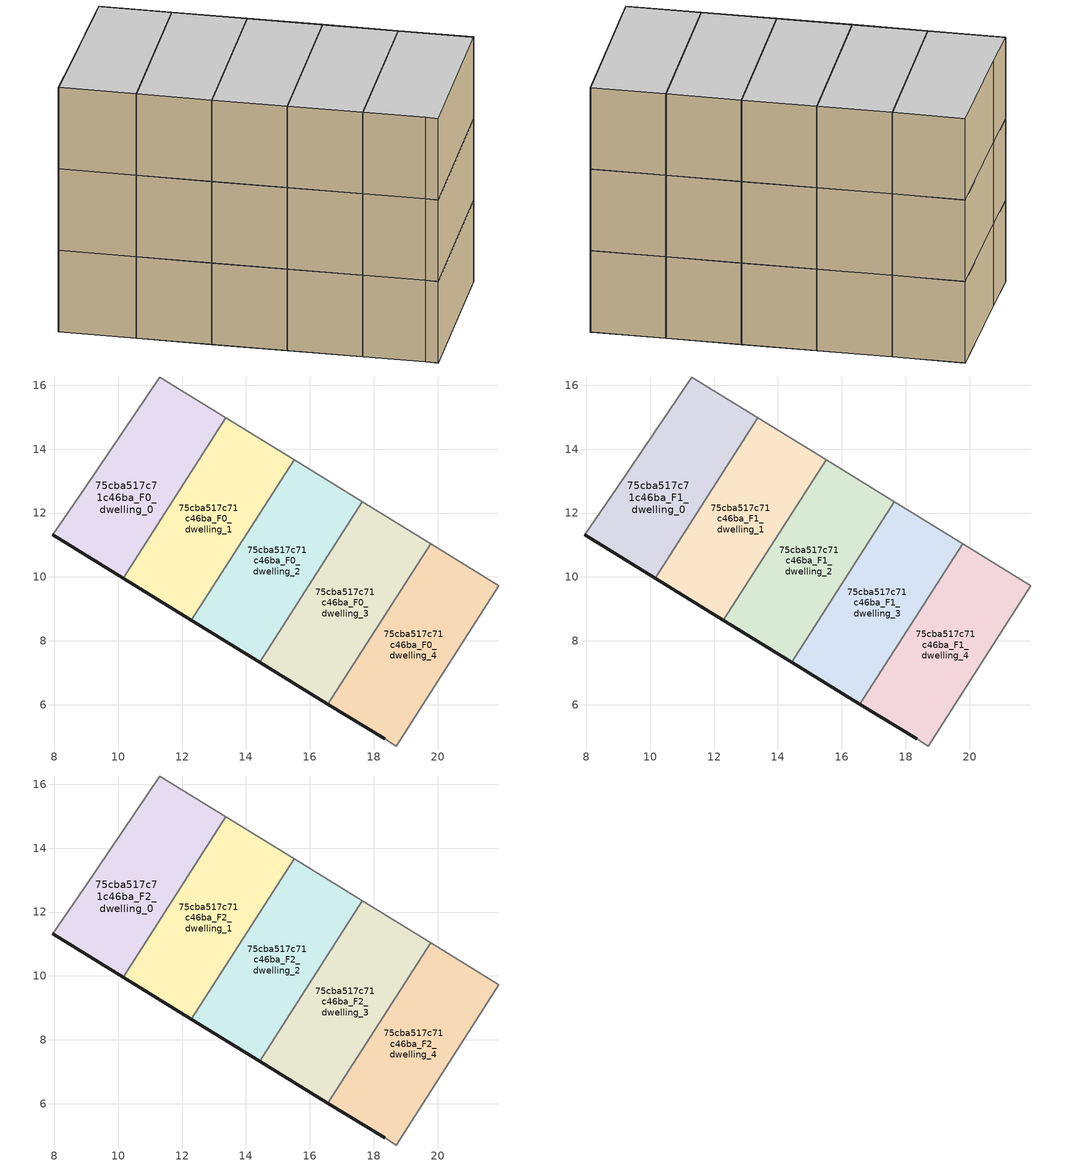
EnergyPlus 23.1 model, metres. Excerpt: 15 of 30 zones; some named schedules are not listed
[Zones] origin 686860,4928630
75cba517c71c46ba_F0_dwelling_0
 floor ground (EU_floor_Construction): 10.15,9.96 13.37,14.99 11.31,16.26 8.95,12.78 7.95,11.32 z0
 wall outside (EU_wall_Construction): 10.15,9.96 7.95,11.32 z0:3
 wall adiabatic (EU_wall_Construction): 7.95,11.32 8.95,12.78 11.31,16.26 13.37,14.99 z0:3
 wall to 75cba517c71c46ba_F0_dwelling_1 (EU_wall_Construction): 13.37,14.99 10.15,9.96 z0:3
75cba517c71c46ba_F0_dwelling_1
 floor ground (EU_floor_Construction): 12.29,8.65 15.51,13.67 13.37,14.99 10.15,9.96 z0
 wall outside (EU_wall_Construction): 12.29,8.65 10.15,9.96 z0:3
 wall adiabatic (EU_wall_Construction): 13.37,14.99 15.51,13.67 z0:3
 wall to 75cba517c71c46ba_F0_dwelling_2 (EU_wall_Construction): 15.51,13.67 12.29,8.65 z0:3
75cba517c71c46ba_F0_dwelling_2
 floor ground (EU_floor_Construction): 14.43,7.34 17.64,12.36 15.51,13.67 12.29,8.65 z0
 wall outside (EU_wall_Construction): 14.43,7.34 12.29,8.65 z0:3
 wall adiabatic (EU_wall_Construction): 15.51,13.67 17.64,12.36 z0:3
 wall to 75cba517c71c46ba_F0_dwelling_3 (EU_wall_Construction): 17.64,12.36 14.43,7.34 z0:3
75cba517c71c46ba_F0_dwelling_3
 floor ground (EU_floor_Construction): 16.57,6.02 19.78,11.04 17.64,12.36 14.43,7.34 z0
 wall outside (EU_wall_Construction): 16.57,6.02 14.43,7.34 z0:3
 wall adiabatic (EU_wall_Construction): 17.64,12.36 19.78,11.04 z0:3
 wall to 75cba517c71c46ba_F0_dwelling_4 (EU_wall_Construction): 19.78,11.04 16.57,6.02 z0:3
75cba517c71c46ba_F0_dwelling_4
 floor ground (EU_floor_Construction): 18.71,4.71 21.92,9.72 19.78,11.04 16.57,6.02 18.35,4.93 z0
 wall outside (EU_wall_Construction): 18.35,4.93 16.57,6.02 z0:3
 wall adiabatic (EU_wall_Construction): 19.78,11.04 21.92,9.72 18.71,4.71 18.35,4.93 z0:3
75cba517c71c46ba_F1_dwelling_0
 floor to 75cba517c71c46ba_F0_dwelling_0 (EU_floor_Construction): 10.15,9.96 13.37,14.99 11.31,16.26 8.95,12.78 7.95,11.32 z3
 wall outside (EU_wall_Construction): 10.15,9.96 7.95,11.32 z3:6
 wall adiabatic (EU_wall_Construction): 7.95,11.32 8.95,12.78 11.31,16.26 13.37,14.99 z3:6
 wall to 75cba517c71c46ba_F1_dwelling_1 (EU_wall_Construction): 13.37,14.99 10.15,9.96 z3:6
75cba517c71c46ba_F1_dwelling_1
 floor to 75cba517c71c46ba_F0_dwelling_1 (EU_floor_Construction): 12.29,8.65 15.51,13.67 13.37,14.99 10.15,9.96 z3
 wall outside (EU_wall_Construction): 12.29,8.65 10.15,9.96 z3:6
 wall adiabatic (EU_wall_Construction): 13.37,14.99 15.51,13.67 z3:6
 wall to 75cba517c71c46ba_F1_dwelling_2 (EU_wall_Construction): 15.51,13.67 12.29,8.65 z3:6
75cba517c71c46ba_F1_dwelling_2
 floor to 75cba517c71c46ba_F0_dwelling_2 (EU_floor_Construction): 14.43,7.34 17.64,12.36 15.51,13.67 12.29,8.65 z3
 wall outside (EU_wall_Construction): 14.43,7.34 12.29,8.65 z3:6
 wall adiabatic (EU_wall_Construction): 15.51,13.67 17.64,12.36 z3:6
 wall to 75cba517c71c46ba_F1_dwelling_3 (EU_wall_Construction): 17.64,12.36 14.43,7.34 z3:6
75cba517c71c46ba_F1_dwelling_3
 floor to 75cba517c71c46ba_F0_dwelling_3 (EU_floor_Construction): 16.57,6.02 19.78,11.04 17.64,12.36 14.43,7.34 z3
 wall outside (EU_wall_Construction): 16.57,6.02 14.43,7.34 z3:6
 wall adiabatic (EU_wall_Construction): 17.64,12.36 19.78,11.04 z3:6
 wall to 75cba517c71c46ba_F1_dwelling_4 (EU_wall_Construction): 19.78,11.04 16.57,6.02 z3:6
75cba517c71c46ba_F1_dwelling_4
 floor to 75cba517c71c46ba_F0_dwelling_4 (EU_floor_Construction): 18.71,4.71 21.92,9.72 19.78,11.04 16.57,6.02 18.35,4.93 z3
 wall outside (EU_wall_Construction): 18.35,4.93 16.57,6.02 z3:6
 wall adiabatic (EU_wall_Construction): 19.78,11.04 21.92,9.72 18.71,4.71 18.35,4.93 z3:6
75cba517c71c46ba_F2_dwelling_0
 floor to 75cba517c71c46ba_F1_dwelling_0 (EU_floor_Construction): 10.15,9.96 13.37,14.99 11.31,16.26 8.95,12.78 7.95,11.32 z6
 wall outside (EU_wall_Construction): 10.15,9.96 7.95,11.32 z6:9
 wall adiabatic (EU_wall_Construction): 7.95,11.32 8.95,12.78 11.31,16.26 13.37,14.99 z6:9
 wall to 75cba517c71c46ba_F2_dwelling_1 (EU_wall_Construction): 13.37,14.99 10.15,9.96 z6:9
 ceiling to 75cba517c71c46ba_F3_dwelling_0 (EU_floor_Construction): 13.37,14.99 10.15,9.96 7.95,11.32 8.95,12.78 11.31,16.26 z9
75cba517c71c46ba_F2_dwelling_1
 floor to 75cba517c71c46ba_F1_dwelling_1 (EU_floor_Construction): 12.29,8.65 15.51,13.67 13.37,14.99 10.15,9.96 z6
 wall outside (EU_wall_Construction): 12.29,8.65 10.15,9.96 z6:9
 wall adiabatic (EU_wall_Construction): 13.37,14.99 15.51,13.67 z6:9
 wall to 75cba517c71c46ba_F2_dwelling_2 (EU_wall_Construction): 15.51,13.67 12.29,8.65 z6:9
 ceiling to 75cba517c71c46ba_F3_dwelling_1 (EU_floor_Construction): 15.51,13.67 12.29,8.65 10.15,9.96 13.37,14.99 z9
75cba517c71c46ba_F2_dwelling_2
 floor to 75cba517c71c46ba_F1_dwelling_2 (EU_floor_Construction): 14.43,7.34 17.64,12.36 15.51,13.67 12.29,8.65 z6
 wall outside (EU_wall_Construction): 14.43,7.34 12.29,8.65 z6:9
 wall adiabatic (EU_wall_Construction): 15.51,13.67 17.64,12.36 z6:9
 wall to 75cba517c71c46ba_F2_dwelling_3 (EU_wall_Construction): 17.64,12.36 14.43,7.34 z6:9
 ceiling to 75cba517c71c46ba_F3_dwelling_2 (EU_floor_Construction): 17.64,12.36 14.43,7.34 12.29,8.65 15.51,13.67 z9
75cba517c71c46ba_F2_dwelling_3
 floor to 75cba517c71c46ba_F1_dwelling_3 (EU_floor_Construction): 16.57,6.02 19.78,11.04 17.64,12.36 14.43,7.34 z6
 wall outside (EU_wall_Construction): 16.57,6.02 14.43,7.34 z6:9
 wall adiabatic (EU_wall_Construction): 17.64,12.36 19.78,11.04 z6:9
 wall to 75cba517c71c46ba_F2_dwelling_4 (EU_wall_Construction): 19.78,11.04 16.57,6.02 z6:9
 ceiling to 75cba517c71c46ba_F3_dwelling_3 (EU_floor_Construction): 19.78,11.04 16.57,6.02 14.43,7.34 17.64,12.36 z9
75cba517c71c46ba_F2_dwelling_4
 floor to 75cba517c71c46ba_F1_dwelling_4 (EU_floor_Construction): 18.71,4.71 21.92,9.72 19.78,11.04 16.57,6.02 18.35,4.93 z6
 wall outside (EU_wall_Construction): 18.35,4.93 16.57,6.02 z6:9
 wall adiabatic (EU_wall_Construction): 19.78,11.04 21.92,9.72 18.71,4.71 18.35,4.93 z6:9
 ceiling to 75cba517c71c46ba_F3_dwelling_4 (EU_floor_Construction): 21.92,9.72 18.71,4.71 18.35,4.93 16.57,6.02 19.78,11.04 z9
[Building]
EU S2 Campaign: North Axis=0; Terrain=City; Solar Distribution=FullExterior
[Site:Location]
Bologna: Latitude=44.5; Longitude=11.25; Time Zone=1; Elevation=37
[SizingPeriod:WeatherFileDays]
AnnualSizingPeriod: Begin Month=1; Begin Day of Month=1; End Month=12; End Day of Month=31; Day of Week for Start Day=Monday; Use Weather File Daylight Saving Period=No; Use Weather File Rain and Snow Indicators=No
[MATERIAL]
EU_InternalMass_Material: Roughness=MediumRough; Thickness=0.1; Conductivity=1; Density=1800; Specific Heat=900; Thermal Absorptance=0.9; Solar Absorptance=0.7; Visible Absorptance=0.7
[MATERIAL:NOMASS] Roughness=MediumRough; Thermal Absorptance=0.9; Solar Absorptance=0.7; Visible Absorptance=0.7
Name | Thermal Resistance
EU_wall_NoMass | 0.779417
EU_floor_NoMass | 0.588222
[CONSTRUCTION]
EU_wall_Construction: EU_wall_NoMass
EU_floor_Construction: EU_floor_NoMass
EU_InternalMass_Construction: EU_InternalMass_Material
[ZONE] Type=1; Multiplier=1; Ceiling Height=autocalculate; Floor Area=autocalculate; Part of Total Floor Area=Yes
Name | Volume
75cba517c71c46ba_F0_dwelling_0 | 44.8396
75cba517c71c46ba_F1_dwelling_0; 75cba517c71c46ba_F2_dwelling_0; 75cba517c71c46ba_F0_dwelling_4 | 44.8411
75cba517c71c46ba_F0_dwelling_1; 75cba517c71c46ba_F1_dwelling_1; 75cba517c71c46ba_F2_dwelling_1 | 44.8579
75cba517c71c46ba_F0_dwelling_2 | 44.8469
75cba517c71c46ba_F1_dwelling_2; 75cba517c71c46ba_F2_dwelling_2 | 44.8462
75cba517c71c46ba_F0_dwelling_3; 75cba517c71c46ba_F1_dwelling_3; 75cba517c71c46ba_F2_dwelling_3 | 44.8499
75cba517c71c46ba_F1_dwelling_4; 75cba517c71c46ba_F2_dwelling_4 | 44.8425
[INTERNALMASS] Construction=EU_InternalMass_Construction
Name | Zone or ZoneList | Surface Area
75cba517c71c46ba_F0_dwelling_0_EU_InternalMass | 75cba517c71c46ba_F0_dwelling_0 | 14.9467
75cba517c71c46ba_F0_dwelling_1_EU_InternalMass | 75cba517c71c46ba_F0_dwelling_1 | 14.9528
75cba517c71c46ba_F0_dwelling_2_EU_InternalMass | 75cba517c71c46ba_F0_dwelling_2 | 14.9488
75cba517c71c46ba_F0_dwelling_3_EU_InternalMass | 75cba517c71c46ba_F0_dwelling_3 | 14.9498
75cba517c71c46ba_F0_dwelling_4_EU_InternalMass | 75cba517c71c46ba_F0_dwelling_4 | 14.9475
75cba517c71c46ba_F1_dwelling_0_EU_InternalMass | 75cba517c71c46ba_F1_dwelling_0 | 14.9467
75cba517c71c46ba_F1_dwelling_1_EU_InternalMass | 75cba517c71c46ba_F1_dwelling_1 | 14.9528
75cba517c71c46ba_F1_dwelling_2_EU_InternalMass | 75cba517c71c46ba_F1_dwelling_2 | 14.9488
75cba517c71c46ba_F1_dwelling_3_EU_InternalMass | 75cba517c71c46ba_F1_dwelling_3 | 14.9498
75cba517c71c46ba_F1_dwelling_4_EU_InternalMass | 75cba517c71c46ba_F1_dwelling_4 | 14.9475
75cba517c71c46ba_F2_dwelling_0_EU_InternalMass | 75cba517c71c46ba_F2_dwelling_0 | 14.9467
75cba517c71c46ba_F2_dwelling_1_EU_InternalMass | 75cba517c71c46ba_F2_dwelling_1 | 14.9528
75cba517c71c46ba_F2_dwelling_2_EU_InternalMass | 75cba517c71c46ba_F2_dwelling_2 | 14.9488
75cba517c71c46ba_F2_dwelling_3_EU_InternalMass | 75cba517c71c46ba_F2_dwelling_3 | 14.9498
75cba517c71c46ba_F2_dwelling_4_EU_InternalMass | 75cba517c71c46ba_F2_dwelling_4 | 14.9475
[OTHEREQUIPMENT] Fuel Type=Electricity; Design Level Calculation Method=Watts/Area; Power per Zone Floor Area=1; Fraction Latent=0; Fraction Radiant=0; Fraction Lost=0; Carbon Dioxide Generation Rate=0; EndUse Subcategory=EU_Step8_InternalGains
Name | Zone or ZoneList or Space or SpaceList | Schedule
EU_Step8_InternalGain_75cba517c71c46ba_F0_dwelling_0_f000 | 75cba517c71c46ba_F0_dwelling_0 | EU_Step8_GainSchedule_75cba517c71c46ba_F0_dwelling_0_f000
EU_Step8_InternalGain_75cba517c71c46ba_F0_dwelling_1_f000 | 75cba517c71c46ba_F0_dwelling_1 | EU_Step8_GainSchedule_75cba517c71c46ba_F0_dwelling_1_f000
EU_Step8_InternalGain_75cba517c71c46ba_F0_dwelling_2_f000 | 75cba517c71c46ba_F0_dwelling_2 | EU_Step8_GainSchedule_75cba517c71c46ba_F0_dwelling_2_f000
EU_Step8_InternalGain_75cba517c71c46ba_F0_dwelling_3_f000 | 75cba517c71c46ba_F0_dwelling_3 | EU_Step8_GainSchedule_75cba517c71c46ba_F0_dwelling_3_f000
EU_Step8_InternalGain_75cba517c71c46ba_F0_dwelling_4_f000 | 75cba517c71c46ba_F0_dwelling_4 | EU_Step8_GainSchedule_75cba517c71c46ba_F0_dwelling_4_f000
EU_Step8_InternalGain_75cba517c71c46ba_F1_dwelling_0_f000 | 75cba517c71c46ba_F1_dwelling_0 | EU_Step8_GainSchedule_75cba517c71c46ba_F1_dwelling_0_f000
EU_Step8_InternalGain_75cba517c71c46ba_F1_dwelling_1_f000 | 75cba517c71c46ba_F1_dwelling_1 | EU_Step8_GainSchedule_75cba517c71c46ba_F1_dwelling_1_f000
EU_Step8_InternalGain_75cba517c71c46ba_F1_dwelling_2_f000 | 75cba517c71c46ba_F1_dwelling_2 | EU_Step8_GainSchedule_75cba517c71c46ba_F1_dwelling_2_f000
EU_Step8_InternalGain_75cba517c71c46ba_F1_dwelling_3_f000 | 75cba517c71c46ba_F1_dwelling_3 | EU_Step8_GainSchedule_75cba517c71c46ba_F1_dwelling_3_f000
EU_Step8_InternalGain_75cba517c71c46ba_F1_dwelling_4_f000 | 75cba517c71c46ba_F1_dwelling_4 | EU_Step8_GainSchedule_75cba517c71c46ba_F1_dwelling_4_f000
EU_Step8_InternalGain_75cba517c71c46ba_F2_dwelling_0_f000 | 75cba517c71c46ba_F2_dwelling_0 | EU_Step8_GainSchedule_75cba517c71c46ba_F2_dwelling_0_f000
EU_Step8_InternalGain_75cba517c71c46ba_F2_dwelling_1_f000 | 75cba517c71c46ba_F2_dwelling_1 | EU_Step8_GainSchedule_75cba517c71c46ba_F2_dwelling_1_f000
EU_Step8_InternalGain_75cba517c71c46ba_F2_dwelling_2_f000 | 75cba517c71c46ba_F2_dwelling_2 | EU_Step8_GainSchedule_75cba517c71c46ba_F2_dwelling_2_f000
EU_Step8_InternalGain_75cba517c71c46ba_F2_dwelling_3_f000 | 75cba517c71c46ba_F2_dwelling_3 | EU_Step8_GainSchedule_75cba517c71c46ba_F2_dwelling_3_f000
EU_Step8_InternalGain_75cba517c71c46ba_F2_dwelling_4_f000 | 75cba517c71c46ba_F2_dwelling_4 | EU_Step8_GainSchedule_75cba517c71c46ba_F2_dwelling_4_f000
[ZONEVENTILATION:DESIGNFLOWRATE] Schedule=EU_AlwaysOn; Design Flow Rate Calculation Method=AirChanges/Hour; Air Changes per Hour=0.712058; Ventilation Type=Natural; Fan Pressure Rise=0; Fan Total Efficiency=1; Constant Term Coefficient=1; Temperature Term Coefficient=0; Velocity Term Coefficient=0; Velocity Squared Term Coefficient=0; Minimum Indoor Temperature=-100; Maximum Indoor Temperature=100; Delta Temperature=-100; Minimum Outdoor Temperature=-100; Maximum Outdoor Temperature=100; Maximum Wind Speed=40
Name | Zone or ZoneList or Space or SpaceList
EU_ConstantAir_75cba517c71c46ba_F0_dwelling_0 | 75cba517c71c46ba_F0_dwelling_0
EU_ConstantAir_75cba517c71c46ba_F0_dwelling_1 | 75cba517c71c46ba_F0_dwelling_1
EU_ConstantAir_75cba517c71c46ba_F0_dwelling_2 | 75cba517c71c46ba_F0_dwelling_2
EU_ConstantAir_75cba517c71c46ba_F0_dwelling_3 | 75cba517c71c46ba_F0_dwelling_3
EU_ConstantAir_75cba517c71c46ba_F0_dwelling_4 | 75cba517c71c46ba_F0_dwelling_4
EU_ConstantAir_75cba517c71c46ba_F1_dwelling_0 | 75cba517c71c46ba_F1_dwelling_0
EU_ConstantAir_75cba517c71c46ba_F1_dwelling_1 | 75cba517c71c46ba_F1_dwelling_1
EU_ConstantAir_75cba517c71c46ba_F1_dwelling_2 | 75cba517c71c46ba_F1_dwelling_2
EU_ConstantAir_75cba517c71c46ba_F1_dwelling_3 | 75cba517c71c46ba_F1_dwelling_3
EU_ConstantAir_75cba517c71c46ba_F1_dwelling_4 | 75cba517c71c46ba_F1_dwelling_4
EU_ConstantAir_75cba517c71c46ba_F2_dwelling_0 | 75cba517c71c46ba_F2_dwelling_0
EU_ConstantAir_75cba517c71c46ba_F2_dwelling_1 | 75cba517c71c46ba_F2_dwelling_1
EU_ConstantAir_75cba517c71c46ba_F2_dwelling_2 | 75cba517c71c46ba_F2_dwelling_2
EU_ConstantAir_75cba517c71c46ba_F2_dwelling_3 | 75cba517c71c46ba_F2_dwelling_3
EU_ConstantAir_75cba517c71c46ba_F2_dwelling_4 | 75cba517c71c46ba_F2_dwelling_4
[HVACTEMPLATE:THERMOSTAT] Constant Heating Setpoint=20; Constant Cooling Setpoint=50
EU_HeatOnly_75cba517c71c46ba_F0_dwelling_0; EU_HeatOnly_75cba517c71c46ba_F0_dwelling_1; EU_HeatOnly_75cba517c71c46ba_F0_dwelling_2; EU_HeatOnly_75cba517c71c46ba_F0_dwelling_3; EU_HeatOnly_75cba517c71c46ba_F0_dwelling_4; EU_HeatOnly_75cba517c71c46ba_F1_dwelling_0; EU_HeatOnly_75cba517c71c46ba_F1_dwelling_1; EU_HeatOnly_75cba517c71c46ba_F1_dwelling_2; EU_HeatOnly_75cba517c71c46ba_F1_dwelling_3; EU_HeatOnly_75cba517c71c46ba_F1_dwelling_4; EU_HeatOnly_75cba517c71c46ba_F2_dwelling_0; EU_HeatOnly_75cba517c71c46ba_F2_dwelling_1; EU_HeatOnly_75cba517c71c46ba_F2_dwelling_2; EU_HeatOnly_75cba517c71c46ba_F2_dwelling_3; EU_HeatOnly_75cba517c71c46ba_F2_dwelling_4; EU_HeatOnly_75cba517c71c46ba_F3_dwelling_0; EU_HeatOnly_75cba517c71c46ba_F3_dwelling_1; EU_HeatOnly_75cba517c71c46ba_F3_dwelling_2; EU_HeatOnly_75cba517c71c46ba_F3_dwelling_3; EU_HeatOnly_75cba517c71c46ba_F3_dwelling_4; EU_HeatOnly_75cba517c71c46ba_F4_dwelling_0; EU_HeatOnly_75cba517c71c46ba_F4_dwelling_1; EU_HeatOnly_75cba517c71c46ba_F4_dwelling_2; EU_HeatOnly_75cba517c71c46ba_F4_dwelling_3; EU_HeatOnly_75cba517c71c46ba_F4_dwelling_4; EU_HeatOnly_75cba517c71c46ba_F5_dwelling_0; EU_HeatOnly_75cba517c71c46ba_F5_dwelling_1; EU_HeatOnly_75cba517c71c46ba_F5_dwelling_2; EU_HeatOnly_75cba517c71c46ba_F5_dwelling_3; EU_HeatOnly_75cba517c71c46ba_F5_dwelling_4
[HVACTEMPLATE:ZONE:IDEALLOADSAIRSYSTEM] System Availability Schedule=EU_AlwaysOn; Maximum Heating Supply Air Temperature=50; Minimum Cooling Supply Air Temperature=13; Maximum Heating Supply Air Humidity Ratio=0.0156; Minimum Cooling Supply Air Humidity Ratio=0.0077; Heating Limit=NoLimit; Cooling Limit=NoLimit; Heating Availability Schedule=EU_AlwaysOn; Cooling Availability Schedule=EU_CoolingOff; Dehumidification Control Type=ConstantSensibleHeatRatio; Cooling Sensible Heat Ratio=0.7; Dehumidification Setpoint=60; Humidification Control Type=None; Humidification Setpoint=30; Outdoor Air Method=None; Outdoor Air Flow Rate per Person=0.00944; Outdoor Air Flow Rate per Zone Floor Area=0; Outdoor Air Flow Rate per Zone=0; Demand Controlled Ventilation Type=None; Outdoor Air Economizer Type=NoEconomizer; Heat Recovery Type=None; Sensible Heat Recovery Effectiveness=0.7; Latent Heat Recovery Effectiveness=0.65
Name | Template Thermostat
75cba517c71c46ba_F0_dwelling_0 | EU_HeatOnly_75cba517c71c46ba_F0_dwelling_0
75cba517c71c46ba_F0_dwelling_1 | EU_HeatOnly_75cba517c71c46ba_F0_dwelling_1
75cba517c71c46ba_F0_dwelling_2 | EU_HeatOnly_75cba517c71c46ba_F0_dwelling_2
75cba517c71c46ba_F0_dwelling_3 | EU_HeatOnly_75cba517c71c46ba_F0_dwelling_3
75cba517c71c46ba_F0_dwelling_4 | EU_HeatOnly_75cba517c71c46ba_F0_dwelling_4
75cba517c71c46ba_F1_dwelling_0 | EU_HeatOnly_75cba517c71c46ba_F1_dwelling_0
75cba517c71c46ba_F1_dwelling_1 | EU_HeatOnly_75cba517c71c46ba_F1_dwelling_1
75cba517c71c46ba_F1_dwelling_2 | EU_HeatOnly_75cba517c71c46ba_F1_dwelling_2
75cba517c71c46ba_F1_dwelling_3 | EU_HeatOnly_75cba517c71c46ba_F1_dwelling_3
75cba517c71c46ba_F1_dwelling_4 | EU_HeatOnly_75cba517c71c46ba_F1_dwelling_4
75cba517c71c46ba_F2_dwelling_0 | EU_HeatOnly_75cba517c71c46ba_F2_dwelling_0
75cba517c71c46ba_F2_dwelling_1 | EU_HeatOnly_75cba517c71c46ba_F2_dwelling_1
75cba517c71c46ba_F2_dwelling_2 | EU_HeatOnly_75cba517c71c46ba_F2_dwelling_2
75cba517c71c46ba_F2_dwelling_3 | EU_HeatOnly_75cba517c71c46ba_F2_dwelling_3
75cba517c71c46ba_F2_dwelling_4 | EU_HeatOnly_75cba517c71c46ba_F2_dwelling_4
[SIZING:ZONE] Zone Cooling Design Supply Air Temperature Input Method=SupplyAirTemperature; Zone Cooling Design Supply Air Temperature=13; Zone Heating Design Supply Air Temperature Input Method=SupplyAirTemperature; Zone Heating Design Supply Air Temperature=50; Zone Cooling Design Supply Air Humidity Ratio=0.008; Zone Heating Design Supply Air Humidity Ratio=0.008; Cooling Design Air Flow Method=DesignDay; Cooling Design Air Flow Rate=0; Cooling Minimum Air Flow per Zone Floor Area=0.000762; Cooling Minimum Air Flow=0; Cooling Minimum Air Flow Fraction=0.2; Heating Design Air Flow Method=DesignDay; Heating Design Air Flow Rate=0; Heating Maximum Air Flow per Zone Floor Area=0.002032; Heating Maximum Air Flow=0.141576; Heating Maximum Air Flow Fraction=0.3; Account for Dedicated Outdoor Air System=No; Dedicated Outdoor Air System Control Strategy=NeutralSupplyAir; Dedicated Outdoor Air Low Setpoint Temperature for Design=autosize; Dedicated Outdoor Air High Setpoint Temperature for Design=autosize; Zone Load Sizing Method=Sensible Load Only No Latent Load; Zone Latent Cooling Design Supply Air Humidity Ratio Input Method=HumidityRatioDifference; Zone Cooling Design Supply Air Humidity Ratio Difference=0.005; Zone Latent Heating Design Supply Air Humidity Ratio Input Method=HumidityRatioDifference; Zone Humidification Design Supply Air Humidity Ratio Difference=0.005
75cba517c71c46ba_F0_dwelling_0; 75cba517c71c46ba_F0_dwelling_1; 75cba517c71c46ba_F0_dwelling_2; 75cba517c71c46ba_F0_dwelling_3; 75cba517c71c46ba_F0_dwelling_4; 75cba517c71c46ba_F1_dwelling_0; 75cba517c71c46ba_F1_dwelling_1; 75cba517c71c46ba_F1_dwelling_2; 75cba517c71c46ba_F1_dwelling_3
